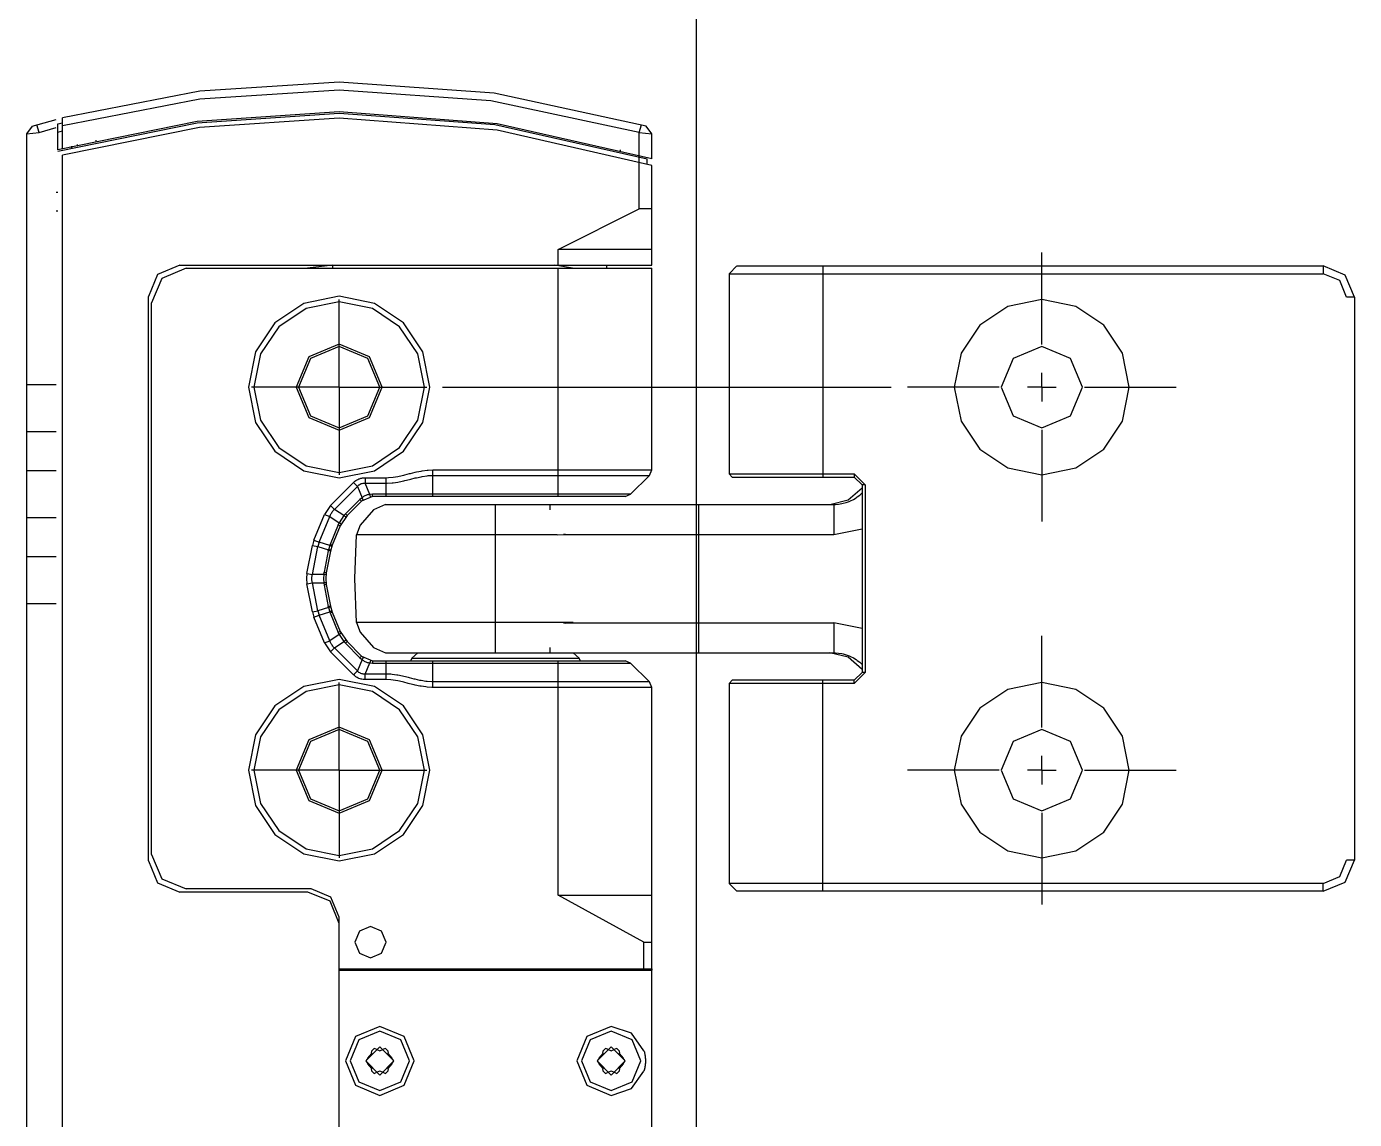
# Model space of a CAD drawing. Extents: x 22 to 299, y 7 to 289.
# Drawn here: x 99.97 to 123.83, y 220.1 to 239.73 of the extents above; entities that cross this region are included whole.
import ezdxf

# ---------------------------------------------------------------- set-up
doc = ezdxf.new("R2010")
doc.units = 0

msp = doc.modelspace()

# ---------------------------------------------------------------- linework, layer by layer
at = {"layer": 'Layer 1'}
for p, q in [((112, 276.5), (112, 15.430556)), ((105.588563, 238.733942), (103.082567, 238.573649)), ((105.588992, 238.593836), (103.082687, 238.432264)), ((108.374884, 238.535637), (105.588563, 238.733942)), ((108.31168, 238.402939), (105.588992, 238.593836)), ((103.082567, 238.573649), (100.617582, 238.095062)), ((103.082687, 238.432264), (100.617658, 237.950018)), ((110.981188, 237.833954), (108.31168, 238.402939)), ((111.104584, 237.944427), (108.374884, 238.535637)), ((105.588563, 238.172321), (103.038206, 238.001312)), ((105.588563, 238.200543), (103.03847, 238.029666)), ((108.428682, 237.98848), (105.588563, 238.200543)), ((108.385335, 237.966519), (105.588563, 238.172321)), ((100.072895, 237.944427), (99.971648, 237.809666)), ((100.072895, 237.944427), (100.505399, 238.065429)), ((100.072895, 237.944427), (100.072895, 237.944427)), ((100.196442, 237.833954), (100.157637, 237.968715)), ((100.196442, 237.833954), (100.505475, 237.920384)), ((100.533269, 237.985702), (100.617582, 238.007927)), ((103.03847, 238.029666), (100.533621, 237.520389)), ((103.038206, 238.001312), (100.533621, 237.491108)), ((100.533697, 237.519982), (100.533697, 237.986001)), ((103.081245, 237.921981), (100.617582, 237.42655)), ((100.617658, 237.543618), (100.617658, 238.095009)), ((105.588563, 238.088007), (103.081245, 237.921981)), ((108.429212, 237.874665), (105.588563, 238.088007)), ((111.121517, 237.353525), (108.385335, 237.966519)), ((111.205831, 237.357053), (108.428682, 237.98848)), ((111.205831, 237.239578), (108.429212, 237.874665)), ((110.981188, 237.833954), (111.019994, 237.968715)), ((111.104584, 237.944427), (111.104584, 237.944427)), ((111.205831, 237.809666), (111.104584, 237.944427)), ((99.972076, 237.809612), (100.196442, 237.833954)), ((99.972076, 237.809612), (99.972076, 206.094607)), ((100.533697, 237.840304), (100.617658, 237.863234)), ((101.224787, 237.66709), (101.224787, 237.695665)), ((110.981188, 237.833954), (111.205907, 237.809612)), ((110.981188, 237.42438), (110.981188, 237.833954)), ((110.981188, 237.833954), (110.981188, 237.833954)), ((111.205831, 237.357406), (111.205831, 237.809666)), ((111.205831, 237.809666), (111.205831, 237.809666)), ((100.617658, 206.479487), (100.617658, 237.426496)), ((100.786286, 237.558435), (100.786286, 237.58701)), ((100.888944, 237.584893), (100.888944, 237.613468)), ((110.643933, 237.491407), (110.643933, 237.519982)), ((110.981112, 237.395153), (110.981112, 237.424433)), ((110.981188, 236.459182), (110.981188, 237.395099)), ((111.121517, 237.265331), (111.121517, 237.353525)), ((111.121517, 237.353525), (111.121517, 237.353525)), ((111.205831, 237.357406), (111.205831, 237.357053)), ((111.205831, 235.448177), (111.205831, 237.239578)), ((111.205831, 237.239578), (111.205831, 237.239578)), ((100.533697, 236.753751), (100.505475, 236.753751)), ((109.521044, 235.728934), (110.981188, 236.459182)), ((111.205907, 236.459182), (110.981188, 236.459182)), ((100.533697, 236.417201), (100.505475, 236.417201)), ((109.521044, 235.448476), (109.521044, 235.728934)), ((111.205907, 235.728934), (109.521044, 235.728934)), ((118.213117, 234.023962), (118.213117, 235.673195)), ((102.326787, 235.283297), (102.162393, 234.886203)), ((102.724014, 235.447824), (102.326787, 235.283297)), ((102.83655, 235.392085), (102.399635, 235.21111)), ((102.724014, 235.448177), (102.724014, 235.447824)), ((102.72409, 235.448476), (111.205907, 235.448476)), ((102.83655, 235.392085), (102.83655, 235.392085)), ((102.836625, 235.392032), (111.205907, 235.392032)), ((105.47638, 235.448529), (105.017417, 235.392438)), ((105.47638, 235.448177), (105.47638, 235.448529)), ((105.476456, 235.392032), (105.476456, 235.448476)), ((109.782023, 235.391732), (109.464171, 235.447824)), ((109.521044, 231.291704), (109.521044, 235.392032)), ((109.782023, 235.392085), (109.782023, 235.391732)), ((110.391269, 235.448177), (110.391269, 235.392085)), ((111.205831, 231.770829), (111.205831, 235.392085)), ((112.595772, 235.29366), (112.595772, 231.698863)), ((112.736178, 235.434066), (112.596125, 235.29366)), ((112.596201, 235.293607), (123.268411, 235.293607)), ((112.736178, 235.434066), (112.736178, 235.434066)), ((112.736606, 235.434365), (123.268411, 235.434365)), ((114.281064, 235.434365), (114.281064, 231.642718)), ((123.665738, 235.269848), (123.268335, 235.434418)), ((123.268411, 235.434365), (123.268411, 235.293607)), ((123.566199, 235.170532), (123.268411, 235.293959)), ((123.830309, 234.872445), (123.665738, 235.269848)), ((102.399635, 235.21111), (102.218837, 234.77402)), ((123.689627, 234.872744), (123.566199, 235.170532)), ((102.162469, 224.748044), (102.162469, 234.886502)), ((102.218837, 224.859928), (102.218837, 234.77402)), ((105.588992, 234.888619), (104.954004, 234.760445)), ((105.588992, 234.789488), (104.992765, 234.669114)), ((106.223775, 234.760445), (105.588992, 234.888619)), ((105.588992, 233.257731), (105.588992, 234.830763)), ((106.185014, 234.669114), (105.588992, 234.789488)), ((118.213041, 234.830464), (117.600747, 234.706871)), ((118.825186, 234.706871), (118.213041, 234.830464)), ((123.830385, 234.872744), (123.689627, 234.872744)), ((123.689627, 234.872744), (123.689627, 234.872744)), ((123.830309, 234.872445), (123.830309, 234.872445)), ((123.830385, 234.872744), (123.830385, 224.761449)), ((104.954004, 234.760445), (104.435499, 234.410915)), ((104.992765, 234.669114), (104.505878, 234.340844)), ((106.671797, 234.340844), (106.185014, 234.669114)), ((106.742176, 234.410915), (106.223775, 234.760445)), ((117.600747, 234.706871), (117.100867, 234.369826)), ((119.325082, 234.369826), (118.825186, 234.706871)), ((104.435499, 234.410915), (104.08593, 233.892514)), ((104.505878, 234.340844), (104.177608, 233.853957)), ((107.000028, 233.853957), (106.671797, 234.340844)), ((107.091706, 233.892514), (106.742176, 234.410915)), ((117.100867, 234.369826), (116.763904, 233.86993)), ((119.662127, 233.86993), (119.325082, 234.369826)), ((104.08593, 233.892514), (103.957751, 233.257731)), ((104.177608, 233.853957), (104.057234, 233.257731)), ((105.588992, 234.029254), (105.043554, 233.803168)), ((105.588563, 233.98768), (105.072538, 233.773941)), ((106.105028, 233.773941), (105.588563, 233.98768)), ((106.134253, 233.803168), (105.588992, 234.029254)), ((107.120397, 233.257731), (107.000028, 233.853957)), ((107.21988, 233.257731), (107.091706, 233.892514)), ((116.763904, 233.86993), (116.640361, 233.257784)), ((118.213041, 233.98768), (117.696884, 233.773941)), ((118.729506, 233.773941), (118.213041, 233.98768)), ((119.785721, 233.257784), (119.662127, 233.86993)), ((105.043554, 233.803168), (104.817468, 233.257731)), ((105.072538, 233.773941), (104.858667, 233.257784)), ((106.318811, 233.257784), (106.105028, 233.773941)), ((106.360162, 233.257731), (106.134253, 233.803168)), ((117.696884, 233.773941), (117.483145, 233.257784)), ((118.943289, 233.257784), (118.729506, 233.773941)), ((118.213117, 233.257731), (118.213117, 233.513141)), ((100.505475, 233.2983), (99.972076, 233.2983)), ((103.957751, 233.257731), (104.08593, 232.622947)), ((105.588992, 233.257731), (104.015959, 233.257731)), ((104.057234, 233.257731), (104.177608, 232.661504)), ((104.817468, 233.257731), (105.043554, 232.712161)), ((104.858667, 233.257784), (105.072538, 232.741451)), ((105.588992, 233.257731), (105.588992, 231.684698)), ((105.588992, 233.257731), (107.161671, 233.257731)), ((106.105028, 232.741451), (106.318811, 233.257784)), ((106.134253, 232.712161), (106.360162, 233.257731)), ((106.318811, 233.257784), (106.318811, 233.257784)), ((106.360515, 233.257731), (106.360162, 233.257731)), ((107.000028, 232.661504), (107.120397, 233.257731)), ((107.091706, 232.622947), (107.21988, 233.257731)), ((107.120397, 233.257731), (107.120397, 233.257731)), ((107.21988, 233.257731), (107.21988, 233.257731)), ((107.442482, 233.257731), (115.508375, 233.257731)), ((117.447238, 233.257731), (115.797652, 233.257731)), ((116.640361, 233.257784), (116.763904, 232.645435)), ((117.483145, 233.257784), (117.696884, 232.741451)), ((118.213117, 233.257731), (117.957706, 233.257731)), ((118.213117, 233.257731), (118.213117, 233.00232)), ((118.213117, 233.257731), (118.468527, 233.257731)), ((118.729506, 232.741451), (118.943289, 233.257784)), ((118.943289, 233.257784), (118.943289, 233.257784)), ((118.979348, 233.257731), (120.628581, 233.257731)), ((119.662127, 232.645435), (119.785721, 233.257784)), ((119.785721, 233.257784), (119.785721, 233.257784)), ((104.08593, 232.622947), (104.435499, 232.104547)), ((104.177608, 232.661504), (104.505878, 232.174617)), ((105.043554, 232.712161), (105.588992, 232.486207)), ((105.072538, 232.741451), (105.588563, 232.527536)), ((105.588563, 232.527536), (106.105028, 232.741451)), ((105.588992, 232.486207), (106.134253, 232.712161)), ((106.671797, 232.174617), (107.000028, 232.661504)), ((106.742176, 232.104547), (107.091706, 232.622947)), ((116.763904, 232.645435), (117.100867, 232.145434)), ((117.696884, 232.741451), (118.213041, 232.527536)), ((118.213041, 232.527536), (118.729506, 232.741451)), ((119.325082, 232.145434), (119.662127, 232.645435)), ((100.505475, 232.455869), (99.972429, 232.455869)), ((118.213117, 232.491499), (118.213117, 230.842267)), ((104.505878, 232.174617), (104.992765, 231.846347)), ((106.185014, 231.846347), (106.671797, 232.174617)), ((104.435499, 232.104547), (104.954004, 231.755016)), ((106.223775, 231.755016), (106.742176, 232.104547)), ((117.100867, 232.145434), (117.600747, 231.80835)), ((118.825186, 231.80835), (119.325082, 232.145434)), ((100.505475, 231.753842), (99.972076, 231.753842)), ((104.954004, 231.755016), (105.588992, 231.626843)), ((104.992765, 231.846347), (105.588992, 231.725973)), ((105.588992, 231.725973), (106.185014, 231.846347)), ((105.588992, 231.626843), (106.223775, 231.755016)), ((106.664886, 231.658999), (106.748141, 231.678049)), ((106.748141, 231.678049), (106.769308, 231.68334)), ((106.769308, 231.68334), (106.85221, 231.703802)), ((106.85221, 231.703802), (106.872671, 231.70874)), ((106.872671, 231.70874), (106.955927, 231.728849)), ((106.955927, 231.728849), (106.977093, 231.733788)), ((106.977093, 231.733788), (107.061054, 231.750368)), ((107.061054, 231.750368), (107.081868, 231.753896)), ((107.081868, 231.753896), (107.166887, 231.765185)), ((107.166887, 231.765185), (107.188054, 231.767301)), ((107.188054, 231.767301), (107.273779, 231.770829)), ((107.188054, 231.667466), (107.273779, 231.671699)), ((107.273855, 231.291704), (107.273855, 231.771128)), ((107.273855, 231.771128), (111.205907, 231.771128)), ((107.273855, 231.671645), (111.164632, 231.671645)), ((110.825538, 231.333033), (111.164556, 231.671699)), ((111.164556, 231.671699), (111.205831, 231.770829)), ((111.164556, 231.671699), (111.164556, 231.671699)), ((112.595772, 231.698863), (112.596125, 231.698863)), ((112.596125, 231.698863), (112.652217, 231.642771)), ((112.596201, 231.699162), (114.842685, 231.699162)), ((114.842685, 231.699162), (114.842685, 231.642718)), ((115.039887, 231.502312), (114.842685, 231.698809)), ((117.600747, 231.80835), (118.213041, 231.684752)), ((118.213041, 231.684752), (118.825186, 231.80835)), ((105.434123, 231.131896), (105.845461, 231.543587)), ((105.504325, 231.062047), (105.915663, 231.473032)), ((105.845385, 231.543288), (105.853498, 231.551402)), ((105.845461, 231.543587), (105.915663, 231.473032)), ((105.853498, 231.551402), (105.87149, 231.566924)), ((105.87149, 231.566924), (105.890187, 231.58033)), ((105.890187, 231.58033), (105.900418, 231.58668)), ((105.900418, 231.58668), (105.920879, 231.598321)), ((105.915587, 231.472733), (105.920879, 231.479083)), ((105.915663, 231.473032), (105.999271, 231.271596)), ((105.920879, 231.598321), (105.942045, 231.608552)), ((105.920879, 231.479083), (105.932168, 231.490724)), ((105.932168, 231.490724), (105.943809, 231.500602)), ((105.942045, 231.608552), (105.952629, 231.612432)), ((105.943809, 231.500602), (105.950512, 231.504835)), ((105.950512, 231.504835), (105.963918, 231.513302)), ((105.952629, 231.612432), (105.975207, 231.619841)), ((105.963918, 231.513302), (105.978382, 231.52071)), ((105.975207, 231.619841), (105.997784, 231.62478)), ((105.978382, 231.52071), (105.98579, 231.523533)), ((105.98579, 231.523533), (106.000959, 231.527766)), ((105.997784, 231.62478), (106.009426, 231.626896)), ((106.000959, 231.527766), (106.016834, 231.530588)), ((106.009426, 231.626896), (106.032709, 231.629718)), ((106.016834, 231.530588), (106.024243, 231.531294)), ((106.024243, 231.531294), (106.040118, 231.531999)), ((106.032709, 231.629718), (106.055992, 231.630424)), ((106.040118, 231.531999), (106.055992, 231.531294)), ((106.056068, 231.63037), (106.056068, 231.53124)), ((106.056068, 231.63037), (106.431776, 231.63037)), ((106.056068, 231.53124), (106.431776, 231.53124)), ((106.139677, 231.329452), (106.056068, 231.53124)), ((106.431347, 231.630424), (106.474033, 231.631835)), ((106.431347, 231.531294), (106.452514, 231.531294)), ((106.431776, 231.291704), (106.431776, 231.63037)), ((106.452514, 231.531294), (106.538239, 231.536938)), ((106.474033, 231.631835), (106.559052, 231.639596)), ((106.538239, 231.536938), (106.559405, 231.539055)), ((106.559052, 231.639596), (106.643719, 231.654413)), ((106.559405, 231.539055), (106.644072, 231.552813)), ((106.643719, 231.654413), (106.664886, 231.658999)), ((106.644072, 231.552813), (106.665238, 231.555988)), ((106.665238, 231.555988), (106.748846, 231.574685)), ((106.748846, 231.574685), (106.76966, 231.579624)), ((106.76966, 231.579624), (106.852916, 231.599732)), ((106.852916, 231.599732), (106.87373, 231.605377)), ((106.87373, 231.605377), (106.956632, 231.625485)), ((106.956632, 231.625485), (106.977446, 231.630424)), ((106.977446, 231.630424), (107.061407, 231.648768)), ((107.061407, 231.648768), (107.082221, 231.652649)), ((107.082221, 231.652649), (107.166887, 231.665349)), ((107.166887, 231.665349), (107.188054, 231.667466)), ((112.652293, 231.642718), (114.842685, 231.642718)), ((114.732234, 231.230463), (114.983367, 231.451213)), ((114.983367, 231.502013), (114.842609, 231.642418)), ((114.983367, 231.502013), (114.983367, 228.131934)), ((114.983367, 231.502013), (114.983367, 231.502013)), ((115.039887, 231.502312), (114.983796, 231.502312)), ((115.039887, 231.502312), (115.039887, 228.132234)), ((115.039887, 231.502312), (115.039887, 231.502312)), ((105.961877, 231.238082), (105.70188, 230.978438)), ((105.991157, 231.209507), (105.730808, 230.949158)), ((105.999271, 231.271596), (105.961877, 231.238788)), ((105.991157, 231.209507), (105.961877, 231.238082)), ((106.189342, 231.291405), (105.990729, 231.209208)), ((106.01119, 231.280822), (105.999195, 231.27165)), ((106.001312, 231.268122), (105.999195, 231.27165)), ((105.999271, 231.271596), (105.999271, 231.271596)), ((106.003781, 231.263536), (106.001312, 231.268122)), ((106.006251, 231.260361), (106.003781, 231.263536)), ((106.008015, 231.255775), (106.006251, 231.260361)), ((106.010131, 231.252247), (106.008015, 231.255775)), ((106.01119, 231.249425), (106.010131, 231.252247)), ((106.02389, 231.289994), (106.01119, 231.280822)), ((106.013306, 231.245191), (106.01119, 231.249425)), ((106.014012, 231.24378), (106.013306, 231.245191)), ((106.015423, 231.239547), (106.014012, 231.24378)), ((106.015776, 231.239547), (106.015423, 231.239547)), ((106.016834, 231.235314), (106.015776, 231.239547)), ((106.015776, 231.231433), (106.016834, 231.235314)), ((106.036943, 231.298108), (106.02389, 231.289994)), ((106.050701, 231.305164), (106.036943, 231.298108)), ((106.064812, 231.311514), (106.050701, 231.305164)), ((106.078923, 231.317158), (106.064812, 231.311514)), ((106.064812, 231.311514), (106.064812, 231.311514)), ((106.094092, 231.321744), (106.078923, 231.317158)), ((106.108909, 231.324919), (106.094092, 231.321744)), ((106.124431, 231.328094), (106.108909, 231.324919)), ((106.139601, 231.329505), (106.124431, 231.328094)), ((106.140306, 231.324919), (106.139601, 231.329505)), ((106.189418, 231.332627), (106.139677, 231.329804)), ((106.141717, 231.320686), (106.140306, 231.324919)), ((106.143128, 231.316452), (106.141717, 231.320686)), ((106.144187, 231.312219), (106.143128, 231.316452)), ((106.145598, 231.307986), (106.144187, 231.312219)), ((106.146303, 231.305164), (106.145598, 231.307986)), ((106.148067, 231.30093), (106.146303, 231.305164)), ((106.148773, 231.299519), (106.148067, 231.30093)), ((106.150184, 231.295991), (106.148773, 231.299519)), ((106.150537, 231.295286), (106.150184, 231.295991)), ((106.152653, 231.291405), (106.150537, 231.295286)), ((106.156181, 231.289289), (106.152653, 231.291405)), ((106.189342, 231.291405), (106.189342, 231.291405)), ((106.189418, 231.291704), (106.189418, 231.332979)), ((106.431776, 231.332979), (106.189418, 231.332979)), ((106.189418, 231.332979), (106.189418, 231.332627)), ((110.726483, 231.291704), (106.189418, 231.291704)), ((106.515661, 231.333033), (106.431347, 231.333033)), ((106.599622, 231.333738), (106.515661, 231.333033)), ((106.728033, 231.333738), (106.599622, 231.333738)), ((106.812346, 231.334444), (106.728033, 231.333738)), ((106.937229, 231.334444), (106.812346, 231.334444)), ((107.021543, 231.333738), (106.937229, 231.334444)), ((107.061407, 231.333738), (107.021543, 231.333738)), ((107.145368, 231.333033), (107.061407, 231.333738)), ((107.273779, 231.333033), (107.145368, 231.333033)), ((110.825966, 231.332979), (107.273855, 231.332979)), ((110.726407, 231.291758), (110.825538, 231.33268)), ((110.726407, 231.291405), (110.726407, 231.291758)), ((114.407282, 231.151), (114.732234, 231.230463)), ((114.698323, 231.185219), (114.750887, 231.203917)), ((114.750887, 231.203917), (114.77664, 231.215205)), ((114.77664, 231.215205), (114.826734, 231.240253)), ((114.826734, 231.240253), (114.874712, 231.268828)), ((114.874712, 231.268828), (114.897642, 231.285055)), ((114.897642, 231.285055), (114.94174, 231.319275)), ((114.94174, 231.319275), (114.983367, 231.356316)), ((105.13532, 230.509245), (105.326526, 230.971383)), ((105.434123, 231.131896), (105.326526, 230.97103)), ((105.326526, 230.971383), (105.418248, 230.93293)), ((105.424522, 230.9478), (105.430872, 230.961912)), ((105.430872, 230.961912), (105.437927, 230.97567)), ((105.434123, 231.131896), (105.504325, 231.062047)), ((105.434123, 231.131896), (105.434123, 231.131896)), ((105.437927, 230.97567), (105.445688, 230.989075)), ((105.445688, 230.989075), (105.454155, 231.002128)), ((105.454155, 231.002128), (105.463327, 231.014828)), ((105.463327, 231.014828), (105.472852, 231.027528)), ((105.472852, 231.027528), (105.48273, 231.039875)), ((105.48273, 231.039875), (105.493313, 231.051164)), ((105.493313, 231.051164), (105.504249, 231.061747)), ((105.674011, 230.948452), (105.504325, 231.062047)), ((105.674011, 230.948452), (105.70188, 230.978438)), ((105.730808, 230.949158), (105.70188, 230.978438)), ((106.206981, 231.054692), (105.965682, 230.777056)), ((106.419, 231.151), (106.206981, 231.054339)), ((106.419, 231.151), (114.478543, 231.151)), ((106.419, 231.151), (106.419, 231.151)), ((108.397449, 228.483247), (108.397449, 231.150946)), ((109.372525, 231.150946), (109.372525, 231.054991)), ((112.048338, 228.483247), (112.048338, 231.150946)), ((114.407282, 231.151), (114.407282, 231.151)), ((114.478543, 231.151), (114.50606, 231.151706)), ((114.478619, 231.150946), (114.478619, 230.609081)), ((114.50606, 231.151706), (114.562151, 231.155939)), ((114.562151, 231.155939), (114.617537, 231.164406)), ((114.617537, 231.164406), (114.644349, 231.17005)), ((114.644349, 231.17005), (114.698323, 231.185219)), ((100.505399, 230.911464), (99.972353, 230.911464)), ((105.227395, 230.471145), (105.418248, 230.93293)), ((105.418172, 230.932631), (105.424522, 230.9478)), ((105.418248, 230.93293), (105.587581, 230.820042)), ((105.571, 230.783), (105.426361, 230.433045)), ((105.609024, 230.767179), (105.464033, 230.416871)), ((105.571, 230.783), (105.587581, 230.820042)), ((105.6091, 230.767478), (105.571, 230.783)), ((105.591385, 230.817979), (105.587505, 230.820095)), ((105.674011, 230.948452), (105.587581, 230.819689)), ((105.594913, 230.815862), (105.591385, 230.817979)), ((105.598441, 230.813745), (105.594913, 230.815862)), ((105.602321, 230.811629), (105.598441, 230.813745)), ((105.603027, 230.811629), (105.602321, 230.811629)), ((105.606555, 230.808806), (105.603027, 230.811629)), ((105.609024, 230.807042), (105.606555, 230.808806)), ((105.730732, 230.948859), (105.609024, 230.766826)), ((105.612552, 230.804926), (105.609024, 230.807042)), ((105.614316, 230.80422), (105.612552, 230.804926)), ((105.617491, 230.801398), (105.614316, 230.80422)), ((105.617843, 230.801398), (105.617491, 230.801398)), ((105.620666, 230.799281), (105.617843, 230.801398)), ((105.622077, 230.79787), (105.620666, 230.799281)), ((105.62243, 230.796459), (105.622077, 230.79787)), ((105.67711, 230.946389), (105.673935, 230.948506)), ((105.674011, 230.948452), (105.674011, 230.948452)), ((105.680285, 230.943214), (105.67711, 230.946389)), ((105.683813, 230.94145), (105.680285, 230.943214)), ((105.687341, 230.938628), (105.683813, 230.94145)), ((105.687693, 230.93757), (105.687341, 230.938628)), ((105.691221, 230.935453), (105.687693, 230.93757)), ((105.693338, 230.933689), (105.691221, 230.935453)), ((105.697218, 230.93122), (105.693338, 230.933689)), ((105.698629, 230.930514), (105.697218, 230.93122)), ((105.701804, 230.927692), (105.698629, 230.930514)), ((105.702157, 230.927692), (105.701804, 230.927692)), ((105.705332, 230.926281), (105.702157, 230.927692)), ((105.707449, 230.925575), (105.705332, 230.926281)), ((105.708507, 230.925575), (105.707449, 230.925575)), ((105.730732, 230.949212), (105.730732, 230.948859)), ((105.965682, 230.776704), (105.89689, 230.602079)), ((105.965682, 230.777056), (105.965682, 230.776704)), ((105.13532, 230.508892), (105.106745, 230.413642)), ((105.13532, 230.509245), (105.227395, 230.471145)), ((105.13532, 230.509245), (105.13532, 230.508892)), ((105.869373, 229.81715), (105.89689, 230.602432)), ((109.50658, 230.602378), (105.896966, 230.602378)), ((109.50658, 230.602731), (109.621586, 230.609081)), ((109.50658, 230.602378), (109.50658, 230.602731)), ((109.650513, 230.616842), (109.621586, 230.609081)), ((109.621586, 230.609081), (109.650866, 230.609081)), ((109.650866, 230.609081), (109.650513, 230.616842)), ((109.650866, 230.609081), (114.478619, 230.609081)), ((114.478619, 230.609081), (114.478619, 230.609434)), ((114.478619, 230.609434), (114.478972, 230.609434)), ((114.478972, 230.609434), (114.983796, 230.71315)), ((105.009026, 229.911994), (105.106745, 230.414348)), ((105.106745, 230.414348), (105.204465, 230.394945)), ((105.106745, 229.892944), (105.204465, 230.394945)), ((105.227395, 230.471145), (105.204465, 230.394945)), ((105.204465, 230.394945), (105.39567, 230.33709)), ((105.418248, 230.413642), (105.227395, 230.471145)), ((105.227395, 230.471145), (105.227395, 230.471145)), ((105.391437, 230.317334), (105.316648, 229.932102)), ((105.431577, 230.309274), (105.356788, 229.924042)), ((105.391437, 230.317334), (105.39567, 230.33709)), ((105.431653, 230.309573), (105.391437, 230.317334)), ((105.399474, 230.336438), (105.395241, 230.337143)), ((105.418248, 230.413995), (105.39567, 230.337443)), ((105.403355, 230.335027), (105.399474, 230.336438)), ((105.404766, 230.335027), (105.403355, 230.335027)), ((105.408294, 230.333616), (105.404766, 230.335027)), ((105.412174, 230.33291), (105.408294, 230.333616)), ((105.416408, 230.331499), (105.412174, 230.33291)), ((105.41923, 230.330441), (105.416408, 230.331499)), ((105.422052, 230.411932), (105.418172, 230.413696)), ((105.418248, 230.413642), (105.426361, 230.433045)), ((105.418248, 230.413642), (105.418248, 230.413995)), ((105.423463, 230.330088), (105.41923, 230.330441)), ((105.426286, 230.410521), (105.422052, 230.411932)), ((105.424874, 230.32903), (105.423463, 230.330088)), ((105.429108, 230.327971), (105.424874, 230.32903)), ((105.427344, 230.410521), (105.426286, 230.410521)), ((105.464461, 230.41717), (105.426361, 230.433045)), ((105.430872, 230.40911), (105.427344, 230.410521)), ((105.429461, 230.327971), (105.429108, 230.327971)), ((105.432283, 230.327266), (105.429461, 230.327971)), ((105.435105, 230.407699), (105.430872, 230.40911)), ((105.464033, 230.417224), (105.431577, 230.309627)), ((105.433694, 230.32656), (105.432283, 230.327266)), ((105.434399, 230.325855), (105.433694, 230.32656)), ((105.435105, 230.325855), (105.434399, 230.325855)), ((105.438985, 230.406288), (105.435105, 230.407699)), ((105.441808, 230.405582), (105.438985, 230.406288)), ((105.445688, 230.404171), (105.441808, 230.405582)), ((105.447452, 230.404171), (105.445688, 230.404171)), ((105.451685, 230.40276), (105.447452, 230.404171)), ((105.452038, 230.40276), (105.451685, 230.40276)), ((105.455213, 230.402054), (105.452038, 230.40276)), ((105.456272, 230.401349), (105.455213, 230.402054)), ((105.458035, 230.401349), (105.456272, 230.401349)), ((105.464033, 230.416871), (105.464033, 230.417224)), ((100.505399, 230.209438), (99.971648, 230.209438)), ((105.009026, 229.911994), (104.999854, 229.817097)), ((104.999854, 229.817097), (105.009026, 229.7222)), ((105.009026, 229.911994), (105.106745, 229.892944)), ((105.009026, 229.911994), (105.009026, 229.911994)), ((105.098203, 229.81715), (105.098556, 229.831967)), ((105.098556, 229.801981), (105.098203, 229.81715)), ((105.098556, 229.831967), (105.099614, 229.847842)), ((105.099614, 229.786459), (105.098556, 229.801981)), ((105.099614, 229.847842), (105.101025, 229.862658)), ((105.101025, 229.771289), (105.099614, 229.786459)), ((105.101025, 229.862658), (105.103495, 229.877475)), ((105.103495, 229.756473), (105.101025, 229.771289)), ((105.310298, 229.892944), (105.106745, 229.892944)), ((105.310298, 229.892944), (105.304653, 229.817097)), ((105.304653, 229.817097), (105.310298, 229.741602)), ((105.314102, 229.892644), (105.310222, 229.892644)), ((105.310298, 229.892944), (105.316648, 229.932102)), ((105.310298, 229.892944), (105.310298, 229.892944)), ((105.318336, 229.891939), (105.314102, 229.892644)), ((105.356864, 229.923988), (105.316648, 229.932102)), ((105.327508, 229.891939), (105.318336, 229.891939)), ((105.331741, 229.891233), (105.327508, 229.891939)), ((105.3455, 229.891233), (105.331741, 229.891233)), ((105.348675, 229.891939), (105.3455, 229.891233)), ((105.356788, 229.924042), (105.346205, 229.81715)), ((105.346205, 229.81715), (105.356788, 229.709906)), ((105.350791, 229.891939), (105.348675, 229.891939)), ((105.35185, 229.892644), (105.350791, 229.891939)), ((105.356788, 229.924042), (105.356788, 229.924042)), ((105.89689, 229.031516), (105.869373, 229.81715)), ((105.009026, 229.7222), (105.106745, 229.741602)), ((105.106745, 229.220198), (105.009026, 229.7222)), ((105.10667, 229.741303), (105.103495, 229.756473)), ((105.204465, 229.239248), (105.106745, 229.741602)), ((105.106745, 229.741602), (105.310298, 229.741602)), ((105.314102, 229.741303), (105.310222, 229.741303)), ((105.310298, 229.741602), (105.316648, 229.702444)), ((105.318336, 229.742009), (105.314102, 229.741303)), ((105.356864, 229.710205), (105.316648, 229.702444)), ((105.316648, 229.702444), (105.391437, 229.317212)), ((105.327508, 229.742009), (105.318336, 229.742009)), ((105.331741, 229.742714), (105.327508, 229.742009)), ((105.3455, 229.742714), (105.331741, 229.742714)), ((105.348675, 229.742009), (105.3455, 229.742714)), ((105.350791, 229.742009), (105.348675, 229.742009)), ((105.35185, 229.741303), (105.350791, 229.742009)), ((105.356788, 229.709906), (105.431577, 229.324673)), ((100.505399, 229.367007), (99.972706, 229.367007)), ((105.39567, 229.297103), (105.204465, 229.239248)), ((105.431653, 229.324973), (105.391437, 229.317212)), ((105.39567, 229.297103), (105.391437, 229.317212)), ((105.399474, 229.297862), (105.395241, 229.297157)), ((105.39567, 229.297103), (105.39567, 229.29675)), ((105.39567, 229.29675), (105.418248, 229.220551)), ((105.403355, 229.299274), (105.399474, 229.297862)), ((105.404766, 229.299274), (105.403355, 229.299274)), ((105.408294, 229.299979), (105.404766, 229.299274)), ((105.412174, 229.301037), (105.408294, 229.299979)), ((105.416408, 229.302801), (105.412174, 229.301037)), ((105.41923, 229.303507), (105.416408, 229.302801)), ((105.423463, 229.304212), (105.41923, 229.303507)), ((105.424874, 229.304918), (105.423463, 229.304212)), ((105.429108, 229.306329), (105.424874, 229.304918)), ((105.429461, 229.306329), (105.429108, 229.306329)), ((105.432283, 229.307035), (105.429461, 229.306329)), ((105.431577, 229.324673), (105.431577, 229.324673)), ((105.431577, 229.324673), (105.464033, 229.216724)), ((105.433694, 229.30774), (105.432283, 229.307035)), ((105.434399, 229.308446), (105.433694, 229.30774)), ((105.435105, 229.308446), (105.434399, 229.308446)), ((105.106745, 229.220198), (105.204465, 229.239248)), ((105.106745, 229.220198), (105.106745, 229.220551)), ((105.106745, 229.220551), (105.13532, 229.125301)), ((105.13532, 229.125301), (105.227395, 229.163048)), ((105.326526, 228.66281), (105.13532, 229.125301)), ((105.204465, 229.239248), (105.204465, 229.239248)), ((105.204465, 229.239248), (105.227395, 229.163048)), ((105.227395, 229.163048), (105.418248, 229.220551)), ((105.418248, 228.701263), (105.227395, 229.163048)), ((105.422052, 229.222015), (105.418172, 229.220604)), ((105.426361, 229.201501), (105.418248, 229.220551)), ((105.426286, 229.223426), (105.422052, 229.222015)), ((105.427344, 229.223426), (105.426286, 229.223426)), ((105.464461, 229.217376), (105.426361, 229.201501)), ((105.426361, 229.201501), (105.571, 228.851193)), ((105.430872, 229.224838), (105.427344, 229.223426)), ((105.435105, 229.226249), (105.430872, 229.224838)), ((105.438985, 229.22766), (105.435105, 229.226249)), ((105.441808, 229.228365), (105.438985, 229.22766)), ((105.445688, 229.230129), (105.441808, 229.228365)), ((105.447452, 229.230129), (105.445688, 229.230129)), ((105.451685, 229.23154), (105.447452, 229.230129)), ((105.452038, 229.23154), (105.451685, 229.23154)), ((105.455213, 229.232246), (105.452038, 229.23154)), ((105.456272, 229.232599), (105.455213, 229.232246)), ((105.458035, 229.232599), (105.456272, 229.232599)), ((105.464033, 229.217076), (105.609024, 228.866769)), ((105.587581, 228.814152), (105.418248, 228.701263)), ((105.6091, 228.867068), (105.571, 228.851193)), ((105.587581, 228.814152), (105.571, 228.851193)), ((105.591385, 228.816322), (105.587505, 228.814205)), ((105.587581, 228.814152), (105.587581, 228.814504)), ((105.587581, 228.814504), (105.674011, 228.685741)), ((105.594913, 228.818086), (105.591385, 228.816322)), ((105.598441, 228.820555), (105.594913, 228.818086)), ((105.602321, 228.822672), (105.598441, 228.820555)), ((105.603027, 228.822672), (105.602321, 228.822672)), ((105.606555, 228.825494), (105.603027, 228.822672)), ((105.609024, 228.826905), (105.606555, 228.825494)), ((105.609024, 228.866769), (105.609024, 228.867474)), ((105.609024, 228.867474), (105.730732, 228.685089)), ((105.612552, 228.829022), (105.609024, 228.826905)), ((105.614316, 228.829727), (105.612552, 228.829022)), ((105.617491, 228.83255), (105.614316, 228.829727)), ((105.617843, 228.83255), (105.617491, 228.83255)), ((105.620666, 228.834666), (105.617843, 228.83255)), ((105.622077, 228.836077), (105.620666, 228.834666)), ((105.62243, 228.837488), (105.622077, 228.836077)), ((105.89689, 229.031516), (105.89689, 229.031163)), ((105.89689, 229.031163), (105.965682, 228.856538)), ((109.78986, 229.031815), (105.896966, 229.031815)), ((105.965682, 228.856891), (106.206981, 228.579256)), ((109.621586, 229.025465), (109.650866, 229.025465)), ((109.621586, 229.025465), (109.650513, 229.017351)), ((109.650513, 229.017351), (109.650866, 229.025465)), ((109.650866, 229.025465), (114.478619, 229.025465)), ((114.478619, 229.025465), (114.478619, 228.483247)), ((114.478972, 229.024759), (114.478619, 229.024759)), ((114.983796, 228.921043), (114.478972, 229.024759)), ((114.983796, 228.921043), (114.983796, 228.921043)), ((105.326526, 228.66281), (105.418248, 228.701263)), ((105.326526, 228.66281), (105.326526, 228.663516)), ((105.326526, 228.663516), (105.434123, 228.502297)), ((105.424522, 228.6865), (105.418172, 228.701317)), ((105.430872, 228.672036), (105.424522, 228.6865)), ((105.437927, 228.658278), (105.430872, 228.672036)), ((105.43452, 228.502609), (105.504723, 228.572458)), ((105.445688, 228.644872), (105.437927, 228.658278)), ((105.454155, 228.632172), (105.445688, 228.644872)), ((105.463327, 228.619119), (105.454155, 228.632172)), ((105.472852, 228.606419), (105.463327, 228.619119)), ((105.48273, 228.594425), (105.472852, 228.606419)), ((105.493313, 228.582783), (105.48273, 228.594425)), ((105.504249, 228.5722), (105.493313, 228.582783)), ((105.504325, 228.572147), (105.674011, 228.685741)), ((105.915663, 228.161514), (105.504325, 228.572147)), ((105.67711, 228.687558), (105.673935, 228.685794)), ((105.70188, 228.655755), (105.674011, 228.685741)), ((105.680285, 228.690733), (105.67711, 228.687558)), ((105.683813, 228.69285), (105.680285, 228.690733)), ((105.687341, 228.695672), (105.683813, 228.69285)), ((105.687693, 228.696378), (105.687341, 228.695672)), ((105.691221, 228.698494), (105.687693, 228.696378)), ((105.693338, 228.700611), (105.691221, 228.698494)), ((105.697218, 228.702728), (105.693338, 228.700611)), ((105.698629, 228.703433), (105.697218, 228.702728)), ((105.701804, 228.70555), (105.698629, 228.703433)), ((105.702157, 228.706255), (105.701804, 228.70555)), ((105.70188, 228.655755), (105.961877, 228.396111)), ((105.731205, 228.685347), (105.701925, 228.656067)), ((105.705332, 228.707666), (105.702157, 228.706255)), ((105.707449, 228.708372), (105.705332, 228.707666)), ((105.708507, 228.708372), (105.707449, 228.708372)), ((105.730732, 228.685089), (105.991081, 228.424387)), ((106.206981, 228.579256), (106.206981, 228.579608)), ((106.206981, 228.579608), (106.419, 228.4833)), ((109.372525, 228.579555), (109.372525, 228.483247)), ((118.213117, 227.142694), (118.213117, 228.791927)), ((105.845461, 228.090959), (105.434123, 228.502297)), ((105.999271, 228.362597), (105.915663, 228.161514)), ((105.990805, 228.424686), (105.961877, 228.396111)), ((105.961877, 228.396111), (105.961877, 228.395758)), ((105.961877, 228.395758), (105.999271, 228.362597)), ((105.991081, 228.424387), (105.990729, 228.425092)), ((105.990729, 228.425092), (106.189342, 228.342542)), ((106.001312, 228.366178), (105.999195, 228.362651)), ((105.999195, 228.362651), (106.01119, 228.353126)), ((106.003781, 228.370412), (106.001312, 228.366178)), ((106.006251, 228.373939), (106.003781, 228.370412)), ((106.008015, 228.378173), (106.006251, 228.373939)), ((106.010131, 228.381701), (106.008015, 228.378173)), ((106.01119, 228.384523), (106.010131, 228.381701)), ((106.013306, 228.388756), (106.01119, 228.384523)), ((106.01119, 228.353126), (106.02389, 228.343953)), ((106.014012, 228.39052), (106.013306, 228.388756)), ((106.015423, 228.394753), (106.014012, 228.39052)), ((106.015776, 228.394753), (106.015423, 228.394753)), ((106.015776, 228.402514), (106.016834, 228.398987)), ((106.016834, 228.398987), (106.015776, 228.394753)), ((106.02389, 228.343953), (106.036943, 228.336192)), ((106.036943, 228.336192), (106.050701, 228.329137)), ((106.050701, 228.329137), (106.064812, 228.322434)), ((106.146303, 228.329137), (106.145598, 228.325962)), ((106.148067, 228.332665), (106.146303, 228.329137)), ((106.148773, 228.334781), (106.148067, 228.332665)), ((106.150184, 228.338309), (106.148773, 228.334781)), ((106.150537, 228.339015), (106.150184, 228.338309)), ((106.152653, 228.342542), (106.150537, 228.339015)), ((106.156181, 228.344659), (106.152653, 228.342542)), ((106.189342, 228.342542), (110.726407, 228.342542)), ((106.189418, 228.342489), (106.189418, 228.301214)), ((106.419, 228.4833), (114.478543, 228.4833)), ((106.431776, 228.003823), (106.431776, 228.342489)), ((106.89278, 228.386287), (106.87373, 228.343953)), ((106.89278, 228.386639), (107.003904, 228.4833)), ((106.89278, 228.386639), (106.89278, 228.386287)), ((106.893208, 228.386586), (109.90169, 228.386586)), ((107.273855, 227.863418), (107.273855, 228.342489)), ((109.521044, 224.130331), (109.521044, 228.342489)), ((109.901262, 228.386639), (109.790843, 228.4833)), ((109.921017, 228.343953), (109.901262, 228.386287)), ((109.921017, 228.343953), (109.921017, 228.343953)), ((110.825538, 228.301267), (110.726407, 228.342542)), ((114.732234, 228.403661), (114.407282, 228.4833)), ((114.478543, 228.4833), (114.50606, 228.482242)), ((114.50606, 228.482242), (114.562151, 228.478009)), ((114.562151, 228.478009), (114.617537, 228.469542)), ((114.617537, 228.469542), (114.644349, 228.463898)), ((114.644349, 228.463898), (114.698323, 228.448728)), ((114.698323, 228.448728), (114.750887, 228.430031)), ((114.983367, 228.182734), (114.732234, 228.403661)), ((114.750887, 228.430031), (114.77664, 228.418742)), ((114.77664, 228.418742), (114.826734, 228.393695)), ((114.826734, 228.393695), (114.874712, 228.365473)), ((114.874712, 228.365473), (114.897642, 228.348892)), ((114.897642, 228.348892), (114.94174, 228.314673)), ((105.862671, 228.075137), (105.845385, 228.09066)), ((105.845461, 228.090959), (105.915663, 228.161514)), ((105.926171, 228.149221), (105.915587, 228.161215)), ((105.937812, 228.138284), (105.926171, 228.149221)), ((105.943809, 228.133698), (105.937812, 228.138284)), ((105.957215, 228.124879), (105.943809, 228.133698)), ((105.970973, 228.117118), (105.957215, 228.124879)), ((105.978382, 228.11359), (105.970973, 228.117118)), ((105.993198, 228.108651), (105.978382, 228.11359)), ((106.008368, 228.105123), (105.993198, 228.108651)), ((106.016834, 228.103712), (106.008368, 228.105123)), ((106.032356, 228.102301), (106.016834, 228.103712)), ((106.048231, 228.102301), (106.032356, 228.102301)), ((106.055992, 228.103007), (106.048231, 228.102301)), ((106.056068, 228.102953), (106.139677, 228.304742)), ((106.056068, 228.003823), (106.056068, 228.102953)), ((106.431776, 228.102953), (106.056068, 228.102953)), ((106.064812, 228.322434), (106.078923, 228.31679)), ((106.078923, 228.31679), (106.094092, 228.312556)), ((106.094092, 228.312556), (106.108909, 228.309028)), ((106.108909, 228.309028), (106.124431, 228.306206)), ((106.124431, 228.306206), (106.139601, 228.304795)), ((106.140306, 228.309028), (106.139601, 228.304795)), ((106.139677, 228.304742), (106.139677, 228.304389)), ((106.139677, 228.304389), (106.189418, 228.301567)), ((106.141717, 228.313262), (106.140306, 228.309028)), ((106.143128, 228.317495), (106.141717, 228.313262)), ((106.144187, 228.321728), (106.143128, 228.317495)), ((106.145598, 228.325962), (106.144187, 228.321728)), ((106.189418, 228.301214), (106.431776, 228.301214)), ((106.431347, 228.301267), (106.560111, 228.301267)), ((106.516719, 228.099126), (106.431347, 228.103007)), ((106.538239, 228.09701), (106.516719, 228.099126)), ((106.622905, 228.085015), (106.538239, 228.09701)), ((106.560111, 228.301267), (106.644072, 228.300209)), ((106.644072, 228.300209), (106.684288, 228.300209)), ((106.684288, 228.300209), (106.768602, 228.299856)), ((106.768602, 228.299856), (106.89278, 228.299856)), ((106.89278, 228.299856), (106.977093, 228.300209)), ((106.977093, 228.300209), (107.061407, 228.300209)), ((107.061407, 228.300209), (107.105151, 228.301267)), ((107.105151, 228.301267), (107.273779, 228.301267)), ((107.273855, 228.301214), (110.825966, 228.301214)), ((111.164556, 227.962249), (110.825538, 228.301267)), ((110.825538, 228.301267), (110.825538, 228.301267)), ((114.842609, 227.991882), (114.983367, 228.131934)), ((114.842685, 227.935737), (115.039887, 228.132234)), ((114.94174, 228.314673), (114.983367, 228.277631)), ((114.983367, 228.182734), (114.983367, 228.182734)), ((115.039887, 228.132234), (114.983796, 228.132234)), ((104.954004, 227.879226), (104.435499, 227.529779)), ((105.588992, 228.007351), (104.954004, 227.879226)), ((105.588992, 227.90822), (104.992765, 227.787846)), ((106.223775, 227.879226), (105.588992, 228.007351)), ((105.588992, 226.376462), (105.588992, 227.949848)), ((106.185014, 227.787846), (105.588992, 227.90822)), ((105.880662, 228.059968), (105.862671, 228.075137)), ((105.890187, 228.053618), (105.880662, 228.059968)), ((105.910296, 228.041624), (105.890187, 228.053618)), ((105.931109, 228.030687), (105.910296, 228.041624)), ((105.942045, 228.025749), (105.931109, 228.030687)), ((105.963918, 228.017987), (105.942045, 228.025749)), ((105.986495, 228.011637), (105.963918, 228.017987)), ((105.997784, 228.008462), (105.986495, 228.011637)), ((106.021068, 228.005993), (105.997784, 228.008462)), ((106.043998, 228.003876), (106.021068, 228.005993)), ((106.055992, 228.003876), (106.043998, 228.003876)), ((106.431776, 228.003823), (106.056068, 228.003823)), ((106.742176, 227.529779), (106.223775, 227.879226)), ((106.516719, 227.99929), (106.431347, 228.003876)), ((106.601738, 227.987296), (106.516719, 227.99929)), ((106.643719, 227.979535), (106.601738, 227.987296)), ((106.644072, 228.081487), (106.622905, 228.085015)), ((106.727327, 227.960838), (106.643719, 227.979535)), ((106.72768, 228.064201), (106.644072, 228.081487)), ((106.748141, 227.955899), (106.727327, 227.960838)), ((106.748846, 228.059262), (106.72768, 228.064201)), ((106.831044, 227.93579), (106.748141, 227.955899)), ((106.832102, 228.039154), (106.748846, 228.059262)), ((106.85221, 227.930146), (106.831044, 227.93579)), ((106.852916, 228.034215), (106.832102, 228.039154)), ((106.935466, 227.910038), (106.85221, 227.930146)), ((106.935818, 228.013754), (106.852916, 228.034215)), ((106.955927, 227.905099), (106.935466, 227.910038)), ((106.956632, 228.008462), (106.935818, 228.013754)), ((107.039888, 227.88746), (106.955927, 227.905099)), ((107.04024, 227.989413), (106.956632, 228.008462)), ((107.061054, 227.883932), (107.039888, 227.88746)), ((107.061407, 227.985179), (107.04024, 227.989413)), ((107.145721, 227.870879), (107.061054, 227.883932)), ((107.145721, 227.971421), (107.061407, 227.985179)), ((107.166887, 227.968599), (107.145721, 227.971421)), ((107.166887, 227.868763), (107.145721, 227.870879)), ((107.252259, 227.962954), (107.166887, 227.968599)), ((107.252259, 227.863118), (107.166887, 227.868763)), ((107.273779, 227.962249), (107.252259, 227.962954)), ((107.273779, 227.863118), (107.252259, 227.863118)), ((111.164632, 227.962548), (107.273855, 227.962548)), ((111.205907, 227.863418), (107.273855, 227.863418)), ((111.205831, 227.863118), (111.164556, 227.962249)), ((111.205831, 222.809588), (111.205831, 227.863118)), ((111.205831, 227.863118), (111.205831, 227.863118)), ((112.595772, 227.935085), (112.595772, 224.34064)), ((112.652217, 227.991176), (112.596125, 227.935085)), ((114.842685, 227.935384), (112.596201, 227.935384)), ((114.842609, 227.991529), (112.652217, 227.991529)), ((112.652217, 227.991529), (112.652217, 227.991176)), ((114.281064, 224.200181), (114.281064, 227.991828)), ((114.842609, 227.991529), (114.842609, 227.991882)), ((114.842685, 227.935384), (114.842685, 227.991828)), ((114.842685, 227.935384), (114.842685, 227.935737)), ((118.213041, 227.949196), (117.600747, 227.825603)), ((118.825186, 227.825603), (118.213041, 227.949196)), ((104.992765, 227.787846), (104.505878, 227.459576)), ((106.671797, 227.459576), (106.185014, 227.787846)), ((117.600747, 227.825603), (117.100867, 227.488557)), ((119.325082, 227.488557), (118.825186, 227.825603)), ((104.435499, 227.529779), (104.08593, 227.011395)), ((104.505878, 227.459576), (104.177608, 226.972689)), ((107.000028, 226.972689), (106.671797, 227.459576)), ((107.091706, 227.011395), (106.742176, 227.529779)), ((117.100867, 227.488557), (116.763904, 226.988661)), ((119.662127, 226.988661), (119.325082, 227.488557)), ((105.588992, 227.147986), (105.043554, 226.922032)), ((106.134253, 226.922032), (105.588992, 227.147986)), ((104.08593, 227.011395), (103.957751, 226.376462)), ((104.177608, 226.972689), (104.057234, 226.376462)), ((105.043554, 226.922032), (104.817468, 226.376462)), ((105.588563, 227.106764), (105.072538, 226.892849)), ((106.105028, 226.892849), (105.588563, 227.106764)), ((106.360162, 226.376462), (106.134253, 226.922032)), ((107.120397, 226.376462), (107.000028, 226.972689)), ((107.21988, 226.376462), (107.091706, 227.011395)), ((116.763904, 226.988661), (116.640361, 226.376516)), ((118.213041, 227.106764), (117.696884, 226.892849)), ((118.729506, 226.892849), (118.213041, 227.106764)), ((119.785721, 226.376516), (119.662127, 226.988661)), ((105.072538, 226.892849), (104.858667, 226.376516)), ((106.318811, 226.376516), (106.105028, 226.892849)), ((117.696884, 226.892849), (117.483145, 226.376516)), ((118.943289, 226.376516), (118.729506, 226.892849)), ((118.213117, 226.376462), (118.213117, 226.632226)), ((103.957751, 226.376462), (104.08593, 225.741679)), ((105.588992, 226.376462), (104.015959, 226.376462)), ((104.057234, 226.376462), (104.177608, 225.780291)), ((104.817468, 226.376462), (105.043554, 225.831202)), ((104.858667, 226.376516), (105.072538, 225.860183)), ((105.588992, 226.376462), (105.588992, 224.803783)), ((105.588992, 226.376462), (107.161671, 226.376462)), ((106.105028, 225.860183), (106.318811, 226.376516)), ((106.134253, 225.831202), (106.360162, 226.376462)), ((106.318811, 226.376516), (106.318811, 226.376516)), ((106.360515, 226.376462), (106.360162, 226.376462)), ((107.000028, 225.780291), (107.120397, 226.376462)), ((107.091706, 225.741679), (107.21988, 226.376462)), ((107.120397, 226.376462), (107.120397, 226.376462)), ((107.21988, 226.376462), (107.21988, 226.376462)), ((117.447238, 226.376462), (115.797652, 226.376462)), ((116.640361, 226.376516), (116.763904, 225.764371)), ((117.483145, 226.376516), (117.696884, 225.860183)), ((118.213117, 226.376462), (117.957706, 226.376462)), ((118.213117, 226.376462), (118.213117, 226.121052)), ((118.213117, 226.376462), (118.468527, 226.376462)), ((118.729506, 225.860183), (118.943289, 226.376516)), ((118.943289, 226.376516), (118.943289, 226.376516)), ((118.979348, 226.376462), (120.628581, 226.376462)), ((119.662127, 225.764371), (119.785721, 226.376516)), ((119.785721, 226.376516), (119.785721, 226.376516)), ((104.08593, 225.741679), (104.435499, 225.223279)), ((104.177608, 225.780291), (104.505878, 225.293525)), ((105.043554, 225.831202), (105.588992, 225.605292)), ((105.072538, 225.860183), (105.588563, 225.646268)), ((105.588563, 225.646268), (106.105028, 225.860183)), ((105.588992, 225.605292), (106.134253, 225.831202)), ((106.671797, 225.293525), (107.000028, 225.780291)), ((106.742176, 225.223279), (107.091706, 225.741679)), ((116.763904, 225.764371), (117.100867, 225.264475)), ((117.696884, 225.860183), (118.213041, 225.646268)), ((118.213041, 225.646268), (118.729506, 225.860183)), ((119.325082, 225.264475), (119.662127, 225.764371)), ((118.213117, 225.610584), (118.213117, 223.960998)), ((104.505878, 225.293525), (104.992765, 224.965377)), ((106.185014, 224.965377), (106.671797, 225.293525)), ((117.100867, 225.264475), (117.600747, 224.927429)), ((118.825186, 224.927429), (119.325082, 225.264475)), ((104.435499, 225.223279), (104.954004, 224.873748)), ((106.223775, 224.873748), (106.742176, 225.223279)), ((102.218837, 224.859928), (102.218837, 224.859928)), ((102.218837, 224.859928), (102.399635, 224.422969)), ((104.954004, 224.873748), (105.588992, 224.745574)), ((104.992765, 224.965377), (105.588992, 224.845058)), ((105.588992, 224.845058), (106.185014, 224.965377)), ((105.588992, 224.745574), (106.223775, 224.873748)), ((117.600747, 224.927429), (118.213041, 224.803836)), ((118.213041, 224.803836), (118.825186, 224.927429)), ((123.566199, 224.463662), (123.689627, 224.761449)), ((123.665738, 224.364276), (123.830309, 224.761503)), ((123.830385, 224.761449), (123.689627, 224.761449)), ((102.162393, 224.747745), (102.162393, 224.747745)), ((102.162393, 224.747745), (102.326787, 224.35065)), ((102.326787, 224.35065), (102.724014, 224.186124)), ((102.399635, 224.422969), (102.83655, 224.241862)), ((112.595772, 224.34064), (112.596125, 224.34064)), ((112.596125, 224.34064), (112.736178, 224.199882)), ((123.268411, 224.340586), (112.596201, 224.340586)), ((123.268335, 224.199882), (123.665738, 224.364276)), ((123.268411, 224.340234), (123.566199, 224.463662)), ((123.268411, 224.200181), (123.268411, 224.340586)), ((123.268411, 224.340586), (123.268411, 224.340234)), ((105.026942, 224.185771), (102.724014, 224.185771)), ((105.083386, 224.242215), (102.83655, 224.242215)), ((105.424037, 224.021553), (105.026942, 224.186124)), ((105.440617, 224.09374), (105.083386, 224.241862)), ((105.588563, 223.736333), (105.440617, 224.09374)), ((109.520968, 224.130032), (111.205831, 224.130032)), ((111.065502, 223.287194), (109.521044, 224.130331)), ((123.268335, 224.199882), (112.736178, 224.199882)), ((123.268335, 224.199882), (123.268335, 224.199882)), ((105.588563, 223.62415), (105.424037, 224.021553)), ((105.588563, 205.172854), (105.588563, 223.736333)), ((105.588563, 223.736333), (105.588563, 223.736333)), ((105.588563, 223.62415), (105.588563, 223.62415)), ((106.150184, 223.567706), (105.951703, 223.485509)), ((106.348974, 223.485509), (106.150184, 223.567706)), ((105.951703, 223.485509), (105.869373, 223.286895)), ((106.431347, 223.286895), (106.348974, 223.485509)), ((105.869373, 223.286895), (105.951703, 223.088282)), ((105.951703, 223.088282), (106.150184, 223.006085)), ((106.150184, 223.006085), (106.348974, 223.088282)), ((106.348974, 223.088282), (106.431347, 223.286895)), ((106.431347, 223.286895), (106.431347, 223.286895)), ((111.065426, 223.286895), (111.205831, 223.286895)), ((111.065502, 222.809534), (111.065502, 223.287194)), ((105.588563, 222.809588), (111.205831, 222.809588)), ((105.588563, 222.781718), (111.205831, 222.781718)), ((111.205831, 222.809588), (111.205831, 222.781718)), ((111.205831, 205.312907), (111.205831, 222.781718)), ((106.318811, 221.77066), (105.881853, 221.589685)), ((106.318811, 221.686346), (105.941472, 221.530066)), ((106.755902, 221.589685), (106.318811, 221.77066)), ((106.696283, 221.530066), (106.318811, 221.686346)), ((110.475935, 221.77066), (110.038845, 221.589685)), ((110.475935, 221.686346), (110.098288, 221.530066)), ((110.841589, 221.650583), (110.475935, 221.77066)), ((110.85279, 221.530066), (110.475935, 221.686346)), ((111.065426, 221.337097), (110.841589, 221.650583)), ((105.881853, 221.589685), (105.700746, 221.152594)), ((105.941472, 221.530066), (105.78506, 221.152594)), ((106.852563, 221.152594), (106.696283, 221.530066)), ((106.936877, 221.152594), (106.755902, 221.589685)), ((110.038845, 221.589685), (109.85787, 221.152594)), ((110.098288, 221.530066), (109.941831, 221.152594)), ((111.008982, 221.152594), (110.85279, 221.530066)), ((106.318811, 221.405535), (106.06587, 221.152594)), ((106.105028, 221.201983), (106.06587, 221.152594)), ((106.105028, 221.201983), (106.173114, 221.288061)), ((106.105028, 221.201983), (106.105028, 221.201983)), ((106.105028, 221.201983), (106.105028, 221.201983)), ((106.217917, 221.378372), (106.16747, 221.327924)), ((106.16747, 221.327924), (106.169587, 221.313461)), ((106.173114, 221.288061), (106.169587, 221.313461)), ((106.254959, 221.362497), (106.217917, 221.378372)), ((106.254959, 221.362497), (106.254959, 221.362497)), ((106.254959, 221.362497), (106.318811, 221.334627)), ((106.254959, 221.362497), (106.254959, 221.362497)), ((106.571752, 221.152594), (106.318811, 221.405535)), ((106.318811, 221.334627), (106.38337, 221.362497)), ((106.419706, 221.378372), (106.38337, 221.362497)), ((106.470505, 221.327924), (106.419706, 221.378372)), ((106.468389, 221.313461), (106.464861, 221.288061)), ((106.464861, 221.288061), (106.532947, 221.201983)), ((106.468389, 221.313461), (106.470505, 221.327924)), ((106.468389, 221.313461), (106.468389, 221.313461)), ((106.468389, 221.313461), (106.468389, 221.313461)), ((106.571752, 221.152594), (106.532947, 221.201983)), ((110.475935, 221.405535), (110.222642, 221.152594)), ((110.2618, 221.201983), (110.222642, 221.152594)), ((110.2618, 221.201983), (110.329533, 221.288061)), ((110.2618, 221.201983), (110.2618, 221.201983)), ((110.2618, 221.201983), (110.2618, 221.201983)), ((110.374336, 221.378372), (110.323889, 221.327924)), ((110.323889, 221.327924), (110.326005, 221.313461)), ((110.329533, 221.288061), (110.326005, 221.313461)), ((110.411377, 221.362497), (110.374336, 221.378372)), ((110.411377, 221.362497), (110.411377, 221.362497)), ((110.411377, 221.362497), (110.411377, 221.362497)), ((110.411377, 221.362497), (110.475935, 221.334627)), ((110.728171, 221.152594), (110.475935, 221.405535)), ((110.475935, 221.334627), (110.539788, 221.362497)), ((110.576477, 221.378372), (110.539788, 221.362497)), ((110.627277, 221.327924), (110.576477, 221.378372)), ((110.624807, 221.313461), (110.62128, 221.288061)), ((110.62128, 221.288061), (110.689366, 221.201983)), ((110.624807, 221.313461), (110.627277, 221.327924)), ((110.624807, 221.313461), (110.624807, 221.313461)), ((110.624807, 221.313461), (110.624807, 221.313461)), ((110.728171, 221.152594), (110.689366, 221.201983)), ((111.065426, 221.337097), (111.065426, 221.337097)), ((111.065426, 221.337097), (111.067895, 221.327924)), ((111.067895, 221.327924), (111.072834, 221.309933)), ((111.072834, 221.309933), (111.077068, 221.291588)), ((111.077068, 221.291588), (111.079184, 221.282769)), ((111.079184, 221.282769), (111.082006, 221.264072)), ((111.082006, 221.264072), (111.084829, 221.245727)), ((111.084829, 221.245727), (111.087298, 221.227383)), ((111.087298, 221.227383), (111.089062, 221.208686)), ((111.089062, 221.208686), (111.09012, 221.189989)), ((111.09012, 221.189989), (111.090826, 221.171291)), ((111.090826, 221.171291), (111.090826, 221.152594)), ((105.700746, 221.152594), (105.881853, 220.715812)), ((105.78506, 221.152594), (105.941472, 220.775432)), ((106.06587, 221.152594), (106.318811, 220.900006)), ((106.06587, 221.152594), (106.105028, 221.103558)), ((106.173114, 221.017481), (106.105028, 221.103558)), ((106.169587, 220.992081), (106.16747, 220.977617)), ((106.16747, 220.977617), (106.217917, 220.92717)), ((106.169587, 220.992081), (106.173114, 221.017481)), ((106.169587, 220.992081), (106.169587, 220.992081)), ((106.169587, 220.992081), (106.169587, 220.992081)), ((106.217917, 220.92717), (106.254959, 220.943045)), ((106.318811, 220.970561), (106.254959, 220.943045)), ((106.318811, 220.900006), (106.571752, 221.152594)), ((106.38337, 220.943045), (106.318811, 220.970561)), ((106.38337, 220.943045), (106.38337, 220.943045)), ((106.38337, 220.943045), (106.38337, 220.943045)), ((106.38337, 220.943045), (106.419706, 220.92717)), ((106.419706, 220.92717), (106.470505, 220.977617)), ((106.532947, 221.103558), (106.464861, 221.017481)), ((106.464861, 221.017481), (106.468389, 220.992081)), ((106.470505, 220.977617), (106.468389, 220.992081)), ((106.532947, 221.103558), (106.571752, 221.152594)), ((106.532947, 221.103558), (106.532947, 221.103558)), ((106.532947, 221.103558), (106.532947, 221.103558)), ((106.571752, 221.152594), (106.571752, 221.152594)), ((106.696283, 220.775432), (106.852563, 221.152594)), ((106.755902, 220.715812), (106.936877, 221.152594)), ((106.852563, 221.152594), (106.852563, 221.152594)), ((106.936877, 221.152594), (106.936877, 221.152594)), ((109.85787, 221.152594), (110.038845, 220.715812)), ((109.941831, 221.152594), (110.098288, 220.775432)), ((110.222642, 221.152594), (110.2618, 221.103558)), ((110.222642, 221.152594), (110.475935, 220.900006)), ((110.329533, 221.017481), (110.2618, 221.103558)), ((110.326005, 220.992081), (110.323889, 220.977617)), ((110.323889, 220.977617), (110.374336, 220.92717)), ((110.326005, 220.992081), (110.329533, 221.017481)), ((110.326005, 220.992081), (110.326005, 220.992081)), ((110.326005, 220.992081), (110.326005, 220.992081)), ((110.374336, 220.92717), (110.411377, 220.943045)), ((110.475935, 220.970561), (110.411377, 220.943045)), ((110.475935, 220.900006), (110.728171, 221.152594)), ((110.539788, 220.943045), (110.475935, 220.970561)), ((110.539788, 220.943045), (110.539788, 220.943045)), ((110.539788, 220.943045), (110.576477, 220.92717)), ((110.539788, 220.943045), (110.539788, 220.943045)), ((110.576477, 220.92717), (110.627277, 220.977617)), ((110.689366, 221.103558), (110.62128, 221.017481)), ((110.62128, 221.017481), (110.624807, 220.992081)), ((110.627277, 220.977617), (110.624807, 220.992081)), ((110.689366, 221.103558), (110.728171, 221.152594)), ((110.689366, 221.103558), (110.689366, 221.103558)), ((110.689366, 221.103558), (110.689366, 221.103558)), ((110.728171, 221.152594), (110.728171, 221.152594)), ((110.841589, 220.655002), (111.065426, 220.968797)), ((110.85279, 220.775432), (111.008982, 221.152594)), ((111.008982, 221.152594), (111.008982, 221.152594)), ((111.070718, 220.986789), (111.065426, 220.968797)), ((111.074951, 221.004428), (111.070718, 220.986789)), ((111.077068, 221.0136), (111.074951, 221.004428)), ((111.080595, 221.031945), (111.077068, 221.0136)), ((111.083417, 221.050642), (111.080595, 221.031945)), ((111.084829, 221.059814), (111.083417, 221.050642)), ((111.087298, 221.078158), (111.084829, 221.059814)), ((111.089062, 221.096856), (111.087298, 221.078158)), ((111.09012, 221.115553), (111.089062, 221.096856)), ((111.090826, 221.13425), (111.09012, 221.115553)), ((111.090826, 221.152594), (111.090826, 221.13425)), ((105.881853, 220.715812), (106.318811, 220.534882)), ((105.941472, 220.775432), (106.318811, 220.619195)), ((106.318811, 220.619195), (106.696283, 220.775432)), ((106.318811, 220.534882), (106.755902, 220.715812)), ((110.038845, 220.715812), (110.475935, 220.534882)), ((110.098288, 220.775432), (110.475935, 220.619195)), ((110.475935, 220.619195), (110.85279, 220.775432)), ((110.475935, 220.534882), (110.841589, 220.655002))]:
    msp.add_line(p, q, dxfattribs=at)

doc.saveas('drawing.dxf')
